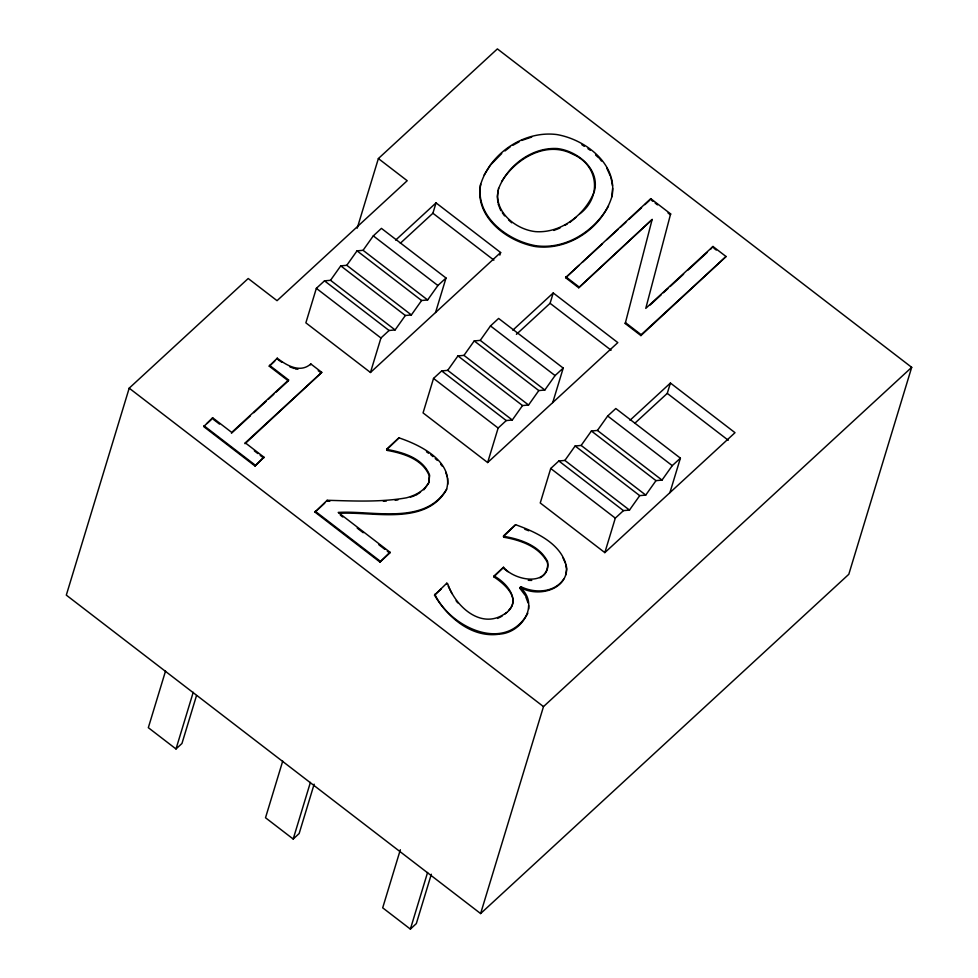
<?xml version="1.0" encoding="UTF-8"?>
<svg xmlns="http://www.w3.org/2000/svg" width="978" height="978" viewBox="0 0 978 978"><rect width="100%" height="100%" fill="white"/><g stroke="black" fill="none" stroke-linecap="round" stroke-linejoin="round"><path stroke-width="1.47" d="M480.736 184.182C474.819 216.162 507.252 240.612 535.565 245.674C565.223 249.965 594.416 231.493 608.487 206.04M611.825 196.822L612.619 188.375M565.859 574.807L566.506 569.233L565.7 564.783M498.157 190.734L497.264 196.7L497.936 202.458M498.646 188.375C492.496 210.747 515.137 229.488 535.577 231.639C561.017 233.449 585.125 214.683 594.269 191.712C600.553 169.426 577.509 150.905 557.35 148.558C531.775 146.993 507.154 165.832 498.377 189.243M625.223 323.522L652.155 219.463L578.707 287.764L565.626 277.703L650.749 198.644L670.627 213.913L645.773 308.388L712.974 246.468L726.055 256.517L640.92 335.588L625.223 323.522L625.492 322.654L641.189 334.721L640.92 335.588M378.376 158.558L407.203 180.722L277.043 300.674L248.204 278.51L129.194 388.168L66.308 595.125L480.614 913.562L848.806 574.294L911.692 367.337L497.386 48.9L378.376 158.558L357.214 228.192M269.5 365.32L288.596 379.99L231.713 432.41L212.617 417.74L203.693 426.579L255.026 466.029L263.95 457.191L245.282 442.838L321.774 372.361L310.821 363.938C300.16 373.474 286.481 365.405 277.251 358.18L269.243 366.175L288.339 380.858L276.065 392.154M212.617 417.74L212.36 418.596L219.512 424.097M165.539 671.042L148.326 727.681L176.003 748.965L181.957 743.476L196.517 695.554M245.282 442.838L245.026 443.706L321.774 372.361M276.994 359.036L277.251 358.18M255.026 466.029L263.95 457.191M176.003 748.965L193.216 692.326M330.515 280.295L340.76 265.857L346.787 265.295L357.031 250.857L363.058 250.307L373.303 235.869L381.432 228.375L446.029 278.009L437.887 285.515L427.643 299.953L421.616 300.503L411.371 314.94L405.344 315.503L395.1 329.928L330.515 280.295L324.488 280.845L316.346 288.339L305.869 322.838L370.466 372.484L500.638 252.532L436.041 202.886L395.65 240.111M288.339 380.858L288.596 379.99M310.552 364.794L310.821 363.938M446.677 489.037C425.075 525.736 372.752 510.223 338.217 512.435L389.977 552.215L389.709 553.083L379.965 562.057L314.989 512.117L327.153 500.284C353.584 500.993 380.308 502.386 406.481 497.814C415.503 495.369 424.501 490.834 428.951 482.191L429.611 475.186C423.242 458.462 403.767 452.496 387.643 449.574L386.86 448.975L398.951 437.838C420.503 445.1 454.697 461.738 446.42 489.892C425.161 526.225 373.547 511.286 339.39 513.352M327.153 500.284L326.896 501.139L329.83 501.225M370.466 372.484L380.943 337.985L389.073 330.491L395.1 329.928M400.357 243.229L432.899 213.241L436.041 202.886M282.715 761.116L265.515 817.755L293.192 839.026L299.146 833.549L314.146 784.173M423.853 489.831L428.694 483.046L429.354 476.041C422.985 459.33 403.498 453.352 387.374 450.43L386.86 448.975M387.374 450.43L387.643 449.574M435.552 312.508L446.029 278.009M398.951 437.838L386.603 449.831M293.192 839.026L310.405 782.388M447.704 370.356L457.949 355.919L463.975 355.369L474.22 340.931L480.247 340.368L490.491 325.931L498.621 318.437L563.218 368.083L555.076 375.576L544.832 390.014L538.805 390.577L528.56 405.014L522.533 405.564L512.289 420.002L447.704 370.356L441.677 370.919L433.535 378.413L423.058 412.899L487.643 462.545L617.815 342.606L553.23 292.96L512.827 330.185M379.965 562.057L389.977 552.215M499.844 255.124L500.638 252.532M563.695 579.184C554.294 592.839 534.77 593.512 520.944 586.702L520.149 587.448C540.101 604.441 521.971 632.656 499.746 634.099C472.044 638.451 447.728 617.521 434.525 595.137L446.812 583.194L447.802 583.952C454.831 605.101 479.196 628.597 502.35 615.284C523.291 604.221 509.367 584.404 494.073 575.981L503.536 567.264C514.306 580.7 549.929 587.35 547.607 561.543C539.489 545.748 520.919 539.33 504.428 536.445L503.584 535.785L515.602 524.709C536.237 532.142 562.876 544.147 566.775 568.365C566.286 590.651 537.338 597.228 520.687 587.57L519.88 588.304L525.223 595.394M446.555 584.062L446.812 583.194M487.643 462.545L498.132 428.058L506.262 420.564L512.289 420.002M516.421 334.329L550.088 303.302L553.23 292.96M400.344 849.735L382.691 907.828L410.381 929.1L416.322 923.611L431.335 874.234M540.039 577.827C545.59 574.783 549.196 568.805 547.35 562.399C539.22 546.616 520.651 540.186 504.171 537.301L503.584 535.785M504.171 537.301L504.428 536.445M508.572 610.443C521.127 598.133 504.11 583.597 493.817 576.837L494.073 575.981M515.602 524.709L503.315 536.653M552.729 402.581L563.218 368.083M493.817 576.837L503.536 567.264M410.381 929.1L427.582 872.462M564.881 460.43L575.125 445.992L581.152 445.442L591.397 431.005L597.424 430.442L607.668 416.005L615.81 408.511L680.395 458.156L672.265 465.65L662.02 480.088L655.994 480.638L645.749 495.076L639.722 495.638L629.477 510.076L564.881 460.43L558.854 460.98L550.724 468.486L540.247 502.973L604.832 552.619L735.004 432.679L670.419 383.034L630.015 420.259M519.88 588.304L520.149 587.448M520.687 587.57L520.944 586.702M650.749 198.644L650.492 199.5L652.827 201.297M652.155 219.463L578.707 287.764M670.627 213.913L670.358 214.769L668.023 212.972M480.614 913.562L543.487 706.605L911.692 367.337M604.832 552.619L615.309 518.132L623.451 510.626L629.477 510.076M634.722 423.364L667.265 393.376L670.419 383.034M712.974 246.468L710.468 249.39M669.918 492.643L680.395 458.156M527.827 613.23C505.455 653.732 450.149 627.314 434.794 594.282M484.122 174.989L490.491 165.001L501.738 153.534M501.567 181.712C515.565 158.546 546.616 140.123 572.961 154.304C598.597 165.111 601.91 197.067 579.966 213.705M206.945 423.584L211.272 419.599M269.243 366.175L274.781 361.078M231.444 433.266L250.405 415.797M253.754 412.716L266.028 401.408M268.253 399.354L273.828 394.22M565.626 277.703L579.025 265.356M582.375 262.275L602.472 243.742M606.935 239.634L618.108 229.341M620.345 227.287L625.92 222.14M629.27 219.048L641.556 207.727M644.905 204.647L649.38 200.527M314.989 512.117L324.733 503.132M649.991 305.124L661.189 294.794M663.426 292.74L667.913 288.608M670.15 286.542L683.598 274.158M688.072 270.026L707.118 252.483M641.189 334.721L726.055 256.517M434.525 595.137L441.09 589.098M569.722 222.471L576.018 217.348M505.003 150.942L510.443 146.627M504.379 614.343L506.677 612.546M416.029 495.198L420.503 492.13M564.856 225.38L567.289 223.925M512.937 145.257L519.171 141.822M497.557 618.438L502.093 616.14M553.829 230.441L559.978 228.045M410.418 497.179L414.623 495.687M521.665 140.453L531.726 137.067M395.21 500.32L397.96 499.905M383.352 501.225L386.383 501.054M528.267 580.309L531.751 580.419M295.417 369.012L297.948 369.244M524.734 529.22L528.756 530.785M289.806 366.799L294.011 368.449M581.886 144.756L584.294 146.333M587.912 148.693L590.321 150.27M278.241 359.867L282.006 362.361M426.469 451.787L428.645 453.266M655.162 203.094L657.509 204.891M713.903 248.241L716.275 250.062M565.883 276.847L578.964 286.896M432.899 213.241L493.902 260.124M550.088 303.302L611.091 350.197M667.265 393.376L728.268 440.259M373.303 235.869L437.887 285.515M490.491 325.931L555.076 375.576M607.668 416.005L672.265 465.65M363.058 250.307L427.643 299.953M480.247 340.368L544.832 390.014M597.424 430.442L662.02 480.088M357.031 250.857L421.616 300.503M474.22 340.931L538.805 390.577M591.397 431.005L655.994 480.638M346.787 265.295L411.371 314.94M463.975 355.369L528.56 405.014M581.152 445.442L645.749 495.076M340.76 265.857L405.344 315.503M457.949 355.919L522.533 405.564M575.125 445.992L639.722 495.638M324.488 280.845L389.073 330.491M441.677 370.919L506.262 420.564M558.854 460.98L623.451 510.626M316.346 288.339L380.943 337.985M433.535 378.413L498.132 428.058M550.724 468.486L615.309 518.132M318.229 370.699L320.417 372.373M503.279 568.12L507.937 571.702M340.356 515.149L342.765 516.995M357.214 528.108L363.229 532.729M378.877 544.758L384.892 549.379M387.3 551.225L389.709 553.083M254.353 450.882L257.862 453.572M260.185 455.357L263.693 458.046M203.95 425.723L255.282 465.173M315.246 511.262L380.222 561.201M129.194 388.168L543.487 706.605M430.821 454.733L433.009 456.64M435.198 458.535L437.386 460.442M595.578 155.013L598.732 157.861M508.536 219.879L511.726 222.801M440.711 464.318L442.362 466.261M456.103 600.749L457.741 602.864M599.783 158.815L601.507 161.101M502.313 212.752L504.587 215.893M448.181 586.079L451.958 593.609M606.678 167.935L610.37 176.052M562.998 557.827L565.443 563.304M498.108 203.901L500.797 210.649M525.699 596.653L528.083 602.961M445.76 472.203L447.215 477.044M610.993 177.397L612.497 185.6M447.582 478.254L447.802 484.22M528.597 605.431L528.707 609.062M480.467 185.05C474.562 217.018 506.995 241.468 535.296 246.542C568.414 251.065 602.815 227.776 612.094 195.967C617.741 163.998 585.284 139.438 556.873 134.561C523.927 130.331 489.844 153.448 480.467 185.05"/></g></svg>
